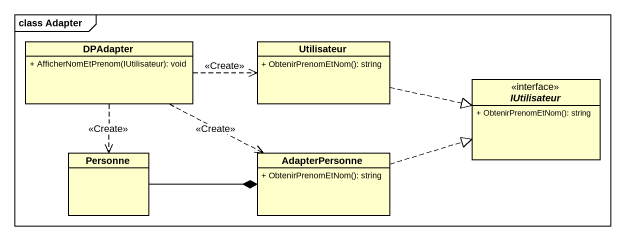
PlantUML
@startuml
mainframe class Adapter
hide circle
hide empty members
skinparam classAttributeIconSize 0
class DPAdapter {
  + AfficherNomEtPrenom(IUtilisateur): void
}
class Utilisateur {
  + ObtenirPrenomEtNom(): string
}
interface IUtilisateur {
  + ObtenirPrenomEtNom(): string
}
class Personne
class AdapterPersonne {
  + ObtenirPrenomEtNom(): string
}
DPAdapter .right.> Utilisateur : <<Create>>
DPAdapter ..> Personne : <<Create>>
DPAdapter .right.> AdapterPersonne : <<Create>>
Utilisateur .right.|> IUtilisateur
Personne -right-* AdapterPersonne
AdapterPersonne .right.|> IUtilisateur
@enduml
